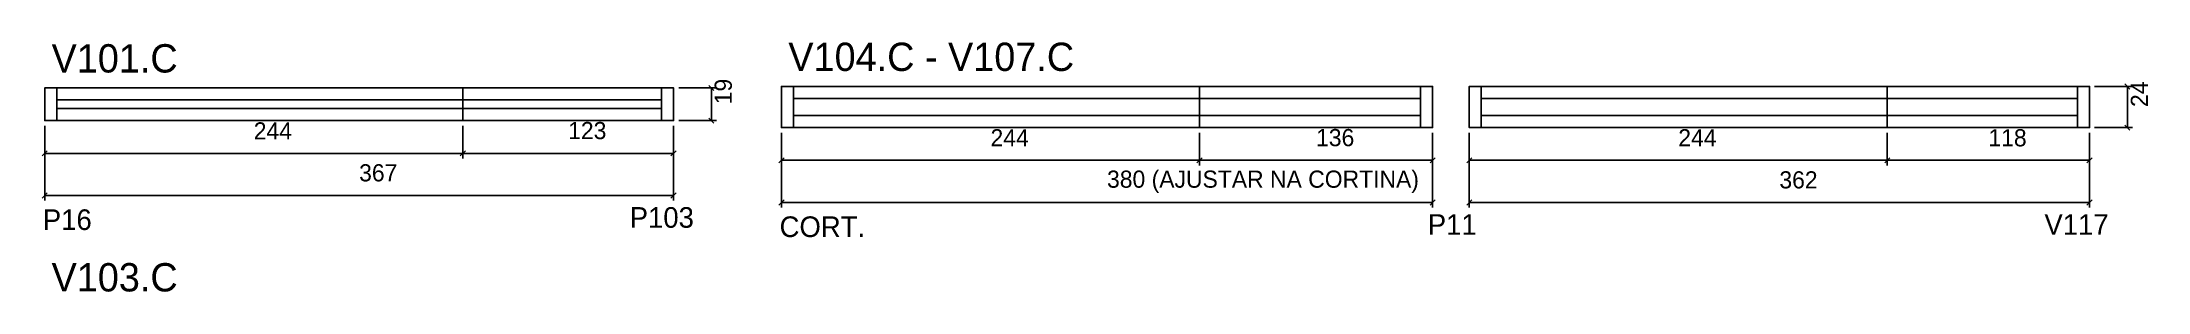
# Model space of a CAD drawing. Header units: metres. Extents: x 1673 to 2902, y 17607 to 17753.
import ezdxf

# ---------------------------------------------------------------- set-up
doc = ezdxf.new("R2010")
doc.units = ezdxf.units.M
for name, color, linetype in [('5', 7, 'Continuous'), ('COTA', 7, 'Continuous'), ('NOMENCLATURA', 7, 'Continuous'), ('Painéis', 7, 'Continuous'), ('SARR_2.2x7', 7, 'Continuous')]:
    doc.layers.add(name, color=color, linetype=linetype)

msp = doc.modelspace()

# ---------------------------------------------------------------- linework, layer by layer
at = {"layer": 'COTA', "color": 4, "lineweight": 25}
for p, q in [((2044.2, 17726.1), (2066.3, 17726.1)), ((2063.3, 17707.1), (2063.3, 17726.1)), ((2870.6, 17727), (2892.7, 17727)), ((2889.7, 17703), (2889.7, 17727)), ((1674.2, 17704.1), (1674.2, 17685)), ((1674.2, 17704.1), (1674.2, 17660.5)), ((1918.2, 17704.1), (1918.2, 17685)), ((1918.2, 17704.1), (1918.2, 17685)), ((2041.2, 17704.1), (2041.2, 17685)), ((2041.2, 17704.1), (2041.2, 17660.5)), ((2044.2, 17707.1), (2066.3, 17707.1)), ((2104.2, 17700), (2104.2, 17681)), ((2104.2, 17700), (2104.2, 17656.4)), ((2348.2, 17700), (2348.2, 17681)), ((2348.2, 17700), (2348.2, 17681)), ((2484.2, 17700), (2484.2, 17681)), ((2484.2, 17700), (2484.2, 17656.4)), ((2505.6, 17700), (2505.6, 17681)), ((2505.6, 17700), (2505.6, 17656.4)), ((2749.6, 17700), (2749.6, 17681)), ((2749.6, 17700), (2749.6, 17681)), ((2867.6, 17700), (2867.6, 17681)), ((2867.6, 17700), (2867.6, 17656.4)), ((2870.6, 17703), (2892.7, 17703)), ((1674.2, 17688), (1918.2, 17688)), ((1918.2, 17688), (2041.2, 17688)), ((2104.2, 17684), (2348.2, 17684)), ((2348.2, 17684), (2484.2, 17684)), ((2505.6, 17684), (2749.6, 17684)), ((2749.6, 17684), (2867.6, 17684)), ((1674.2, 17663.5), (2041.2, 17663.5)), ((2104.2, 17659.4), (2484.2, 17659.4)), ((2505.6, 17659.4), (2867.6, 17659.4))]:
    msp.add_line(p, q, dxfattribs=at)
at = {"layer": 'COTA', "color": 0, "lineweight": 25}
for p, q in [((2064.8, 17724.6), (2061.8, 17727.6)), ((2891.2, 17725.5), (2888.2, 17728.5)), ((2061.8, 17708.6), (2064.8, 17705.6)), ((2888.2, 17704.5), (2891.2, 17701.5)), ((1675.7, 17689.5), (1672.7, 17686.5)), ((1916.7, 17686.5), (1919.7, 17689.5)), ((1919.7, 17689.5), (1916.7, 17686.5)), ((2039.7, 17686.5), (2042.7, 17689.5)), ((2105.7, 17685.5), (2102.7, 17682.5)), ((2346.7, 17682.5), (2349.7, 17685.5)), ((2349.7, 17685.5), (2346.7, 17682.5)), ((2482.7, 17682.5), (2485.7, 17685.5)), ((2507.1, 17685.5), (2504.1, 17682.5)), ((2748.1, 17682.5), (2751.1, 17685.5)), ((2751.1, 17685.5), (2748.1, 17682.5)), ((2866.1, 17682.5), (2869.1, 17685.5)), ((1675.7, 17665), (1672.7, 17662)), ((2039.7, 17662), (2042.7, 17665)), ((2105.7, 17660.9), (2102.7, 17657.9)), ((2482.7, 17657.9), (2485.7, 17660.9)), ((2507.1, 17660.9), (2504.1, 17657.9)), ((2866.1, 17657.9), (2869.1, 17660.9))]:
    msp.add_line(p, q, dxfattribs=at)
at = {"layer": 'Painéis', "color": 200, "lineweight": 25}
for points in [[(1918.2, 17707.1), (1674.2, 17707.1), (1674.2, 17726.1), (1918.2, 17726.1)], [(1918.2, 17726.1), (2041.2, 17726.1), (2041.2, 17707.1), (1918.2, 17707.1)], [(2348.2, 17703), (2104.2, 17703), (2104.2, 17727), (2348.2, 17727)], [(2348.2, 17727), (2484.2, 17727), (2484.2, 17703), (2348.2, 17703)], [(2749.6, 17703), (2505.6, 17703), (2505.6, 17727), (2749.6, 17727)], [(2749.6, 17727), (2867.6, 17727), (2867.6, 17703), (2749.6, 17703)]]:
    msp.add_lwpolyline(points, close=True, dxfattribs=at)
at = {"layer": 'SARR_2.2x7', "color": 40, "lineweight": 25}
for p, q in [((1681.2, 17726.1), (1681.2, 17707.1)), ((2034.2, 17726.1), (2034.2, 17707.1)), ((2111.2, 17727), (2111.2, 17703)), ((2477.2, 17727), (2477.2, 17703)), ((2512.6, 17727), (2512.6, 17703)), ((2860.6, 17727), (2860.6, 17703)), ((1918.2, 17719.1), (1681.2, 17719.1)), ((1681.2, 17714.1), (1918.2, 17714.1)), ((2034.2, 17719.1), (1918.2, 17719.1)), ((1918.2, 17714.1), (2034.2, 17714.1)), ((2348.2, 17720), (2111.2, 17720)), ((2111.2, 17710), (2348.2, 17710)), ((2477.2, 17720), (2348.2, 17720)), ((2348.2, 17710), (2477.2, 17710)), ((2749.6, 17720), (2512.6, 17720)), ((2512.6, 17710), (2749.6, 17710)), ((2860.6, 17720), (2749.6, 17720)), ((2749.6, 17710), (2860.6, 17710))]:
    msp.add_line(p, q, dxfattribs=at)

# ---------------------------------------------------------------- texts
at = {"layer": '5', "color": 5, "lineweight": 25}
for s, p in [('P16', (1673.1, 17643.4)), ('P103', (2015.6, 17644.7)), ('CORT.', (2103.1, 17639.3)), ('P11', (2481.4, 17640.6)), ('V117', (2841.3, 17640.6))]:
    msp.add_text(s, height=12, rotation=360, dxfattribs=at).set_placement(p)
at = {"layer": 'COTA', "color": 240, "lineweight": 25}
for s, p in [('19', (2075.2, 17716.6)), ('24', (2901.7, 17715))]:
    msp.add_text(s, height=10, rotation=90, dxfattribs=at).set_placement(p)
for s, p in [('244', (1796.2, 17696.1)), ('123', (1979.7, 17696.3)), ('244', (2226.2, 17692.1)), ('136', (2416.2, 17692.2)), ('244', (2627.6, 17692.1)), ('118', (2808.6, 17692.1)), ('367', (1857.7, 17671.7)), ('380 (AJUSTAR NA CORTINA)', (2294.2, 17668)), ('362', (2686.6, 17667.6))]:
    msp.add_text(s, height=10, dxfattribs=at).set_placement(p)
at = {"layer": 'NOMENCLATURA', "color": 7, "lineweight": 25}
for s, p in [('V101.C', (1678.2, 17735.1)), ('V104.C - V107.C', (2108.2, 17736)), ('V103.C', (1678.2, 17607.6))]:
    msp.add_text(s, height=16.5, dxfattribs=at).set_placement(p)

doc.saveas('drawing.dxf')
